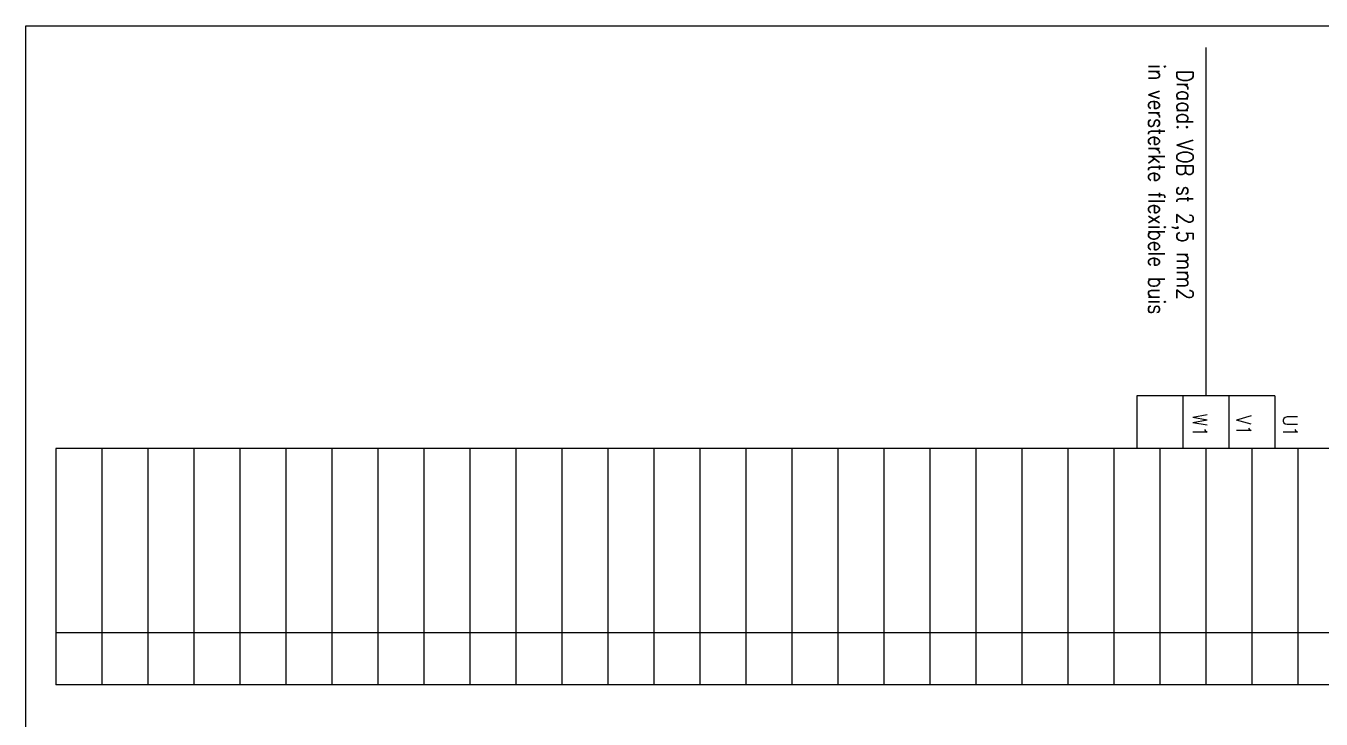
# Model space of a CAD drawing. Extents: x 0 to 405, y 0 to 280.
# Drawn here: x 9.5 to 206.5, y 174.8 to 280.3 of the extents above; entities that cross this region are included whole.
import ezdxf
from ezdxf.enums import TextEntityAlignment as Align

# ---------------------------------------------------------------- set-up
doc = ezdxf.new("R2010")
doc.units = 0
doc.header["$LTSCALE"] = 6
doc.linetypes.add('DASHED', pattern=[0])
for name, color, linetype in [('1', 8, 'CONTINUOUS'), ('10', 8, 'DASHED'), ('11', 30, 'DASHED'), ('2', 62, 'CONTINUOUS'), ('3', 30, 'CONTINUOUS')]:
    doc.layers.add(name, color=color, linetype=linetype)
doc.styles.get("Standard").update_dxf_attribs({"font": 'simplex', "width": 0.85})

# ---------------------------------------------------------------- blocks, each defined once
blk = doc.blocks.new('LST11')
at = {"layer": '1', "color": 0}
for p, q in [((364, 215.99), (14, 215.99)), ((14, 215.99), (14, 180.04)), ((21, 215.99), (21, 180.04)), ((28, 215.99), (28, 180.04)), ((35, 215.99), (35, 180.04)), ((42, 215.99), (42, 180.04)), ((49, 215.99), (49, 180.04)), ((56, 215.99), (56, 180.04)), ((63, 215.99), (63, 180.04)), ((70, 215.99), (70, 180.04)), ((77, 215.99), (77, 180.04)), ((84, 215.99), (84, 180.04)), ((91, 215.99), (91, 180.04)), ((98, 215.99), (98, 180.04)), ((105, 215.99), (105, 180.04)), ((112, 215.99), (112, 180.04)), ((119, 215.99), (119, 180.04)), ((126, 215.99), (126, 180.04)), ((133, 215.99), (133, 180.04)), ((140, 215.99), (140, 180.04)), ((147, 215.99), (147, 180.04)), ((154, 215.99), (154, 180.04)), ((161, 215.99), (161, 180.04)), ((168, 215.99), (168, 180.04)), ((175, 215.99), (175, 180.04)), ((182, 215.99), (182, 180.04)), ((189, 215.99), (189, 180.04)), ((196, 215.99), (196, 180.04)), ((203, 215.99), (203, 180.04)), ((14, 188), (364, 188)), ((364, 180.04), (14, 180.04))]:
    blk.add_line(p, q, dxfattribs=at)
at = {"layer": '2', "color": 0}
for p, q in [((9.47, 280.3), (405.47, 280.3)), ((9.47, 7.3), (9.47, 280.3))]:
    blk.add_line(p, q, dxfattribs=at)
at = {"layer": '11', "color": 0, "width": 0.85}
for tag, p in [('BESTEMMING', (393.87, 227.49)), ('KLNR', (389.77, 151.81)), ('BESTEMMING', (393.87, 94.27))]:
    blk.add_attdef(tag, text='', height=3.2, rotation=270, dxfattribs=at).set_placement(p, align=Align.MIDDLE)
for tag, p in [('VNR', (355.5, 9)), ('TOT', (367.5, 9))]:
    blk.add_attdef(tag, p, '', height=3, dxfattribs=at)
at = {"layer": '2', "color": 0, "width": 0.85}
for tag, p in [('TITEL', (48.34, 12.41)), ('NUMMER', (315.14, 9.4))]:
    blk.add_attdef(tag, p, '', height=4.7, dxfattribs=at)
blk.add_attdef('BORD', text='', height=4.7, dxfattribs=at).set_placement((264.44, 9.18), align=Align.RIGHT)
for tag, p in [('NUMMER', (291.94, 11.48)), ('INDEX', (393.05, 11.48))]:
    blk.add_attdef(tag, text='', height=4.7, dxfattribs=at).set_placement(p, align=Align.MIDDLE)
blk = doc.blocks.new('LSTK4')
at = {"layer": '1', "color": 0}
for p, q in [((-21, 8), (-21, 0)), ((-14, 8), (-14, 0)), ((-7, 8), (-7, 0)), ((0, 8), (0, 0))]:
    blk.add_line(p, q, dxfattribs=at)
at = {"layer": '3', "color": 0}
blk.add_line((0, 8), (-21, 8), dxfattribs=at)
at = {"layer": '10', "color": 0, "width": 0.85}
for p in [(-19.74, 1.75), (-12.49, 1.75), (-5.82, 1.98), (1.24, 1.75)]:
    blk.add_attdef('NR', text='', height=2.2, rotation=270, dxfattribs=at).set_placement(p, align=Align.RIGHT)
blk = doc.blocks.new('LSTKB')
at = {"layer": '1', "color": 0}
blk.add_line((0, 53), (0, 0), dxfattribs=at)
at = {"layer": '10', "color": 0, "width": 0.85}
for tag, p in [('KABELTYPE', (-4.42, 49.64)), ('BESTEMMING', (1.58, 49.64)), ('BESTEMMING', (5.58, 49.64))]:
    blk.add_attdef(tag, p, '', height=2.5, rotation=270, dxfattribs=at)

msp = doc.modelspace()

# ---------------------------------------------------------------- block references
at = {"layer": '1', "color": 0}
msp.add_blockref('LST11', (0, 0), dxfattribs=at)
msp.add_blockref('LSTKB', (189, 224), dxfattribs=at).add_auto_attribs({'KABELTYPE': 'Draad: VOB st 2,5 mm2'})
ref = msp.add_blockref('LSTK4', (199.5, 216), dxfattribs=at)
ref.add_attrib('NR', 'U1', dxfattribs={"layer": '10', "color": 0, "height": 2.2, "rotation": 270, "width": 0.85}).set_placement((200.74, 217.75), align=Align.RIGHT)
ref.add_attrib('NR', 'V1', dxfattribs={"layer": '10', "color": 0, "height": 2.2, "rotation": 270, "width": 0.85}).set_placement((193.68, 217.98), align=Align.RIGHT)
ref.add_attrib('NR', 'W1', dxfattribs={"layer": '10', "color": 0, "height": 2.2, "rotation": 270, "width": 0.85}).set_placement((187.01, 217.75), align=Align.RIGHT)

# ---------------------------------------------------------------- texts
at = {"layer": '1', "color": 0, "width": 0.85}
msp.add_text('in versterkte flexibele buis', height=2.5, rotation=270, dxfattribs=at).set_placement((180.25, 274.46))

doc.saveas('drawing.dxf')
